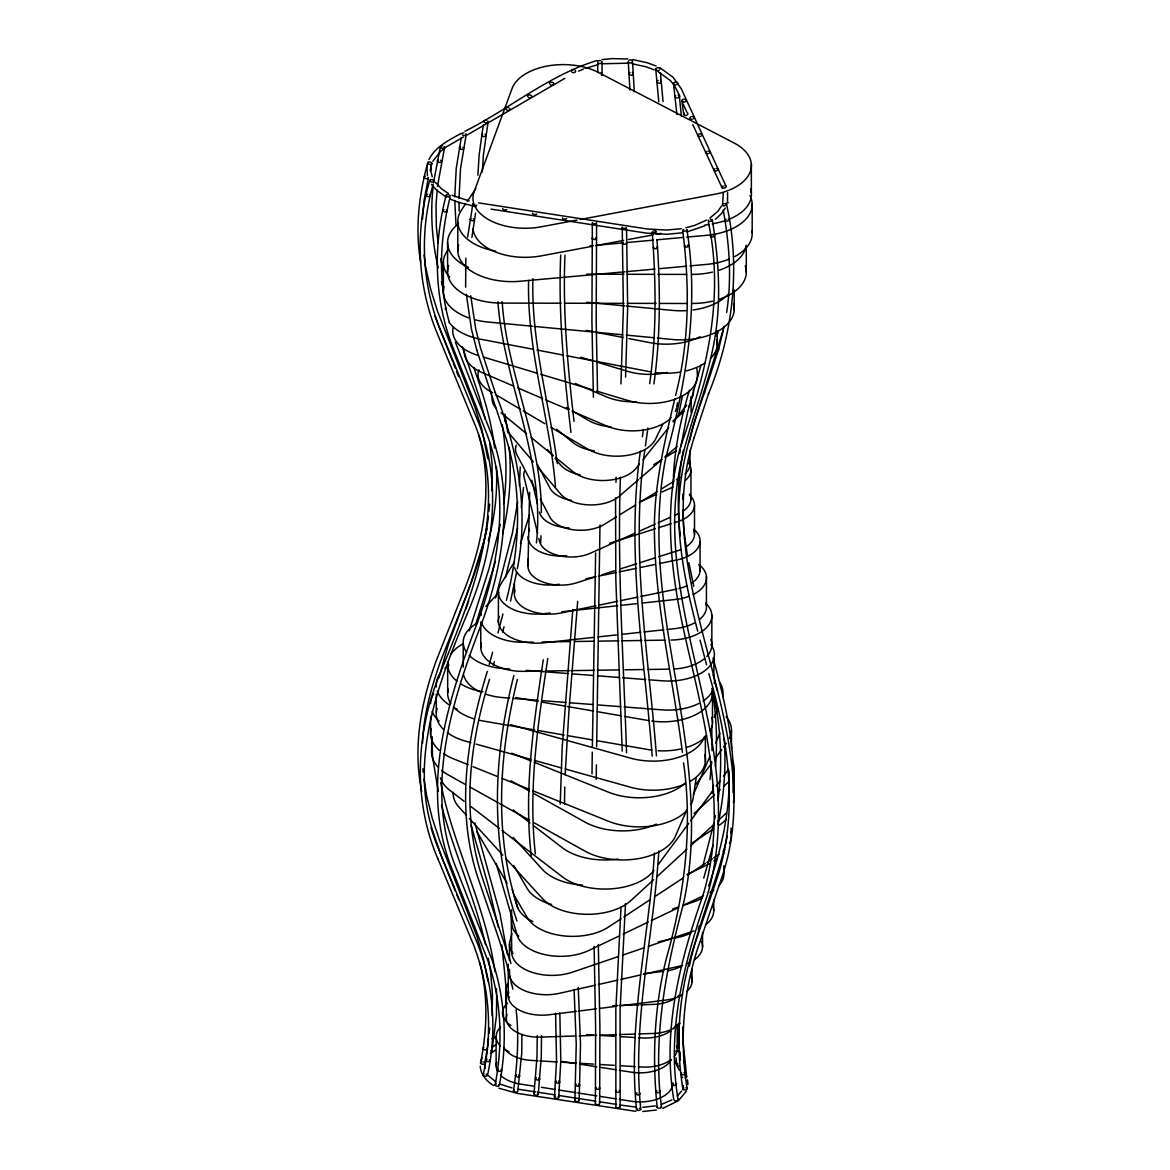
<?xml version="1.0" encoding="UTF-8"?>
<svg xmlns="http://www.w3.org/2000/svg" width="1170" height="1170" viewBox="0 0 1170 1170"><rect width="100%" height="100%" fill="white"/><g stroke="black" fill="none" stroke-linecap="round" stroke-linejoin="round"><path stroke-width="1.5" d="M528.621 280.42C526.719 350.415 549.885 417.719 555.472 486.998M532.906 278.723C531.165 341.347 548.862 402.1 557.373 463.642M596.247 779.308L596.393 764.902M595.632 552.971L592.371 746.752M595.398 1103.602L595.632 1027.377L594.111 946.296M599.669 1103.632L599.903 1027.362L598.323 944.439M521.922 1034.47L521.747 1053.249L517.784 1091.098M537.235 1035.611L537.001 1056.89L534.003 1093.95M541.505 1035.552L541.271 1057.007L538.259 1094.243M560.225 804.024L562.156 747.732L572.788 609.76M564.496 804.053L564.759 787M492.175 1015.662L492.438 993.856L490.61 971.904L488.285 958.318M496.68 995.436L496.446 1015.823L491.824 1051.889M596.598 224.494L596.173 320.361L597.534 391.701M592.005 773.97L592.283 752.149M505.659 1007.648L505.952 986.515L501.915 945.184M615.552 497.791L615.815 579.501L622.206 751.096M596.641 746.796L599.976 525.081M682.695 499.517L682.783 494.164M673.247 483.971C673.774 452.147 680.209 420.63 689.437 390.253M677.518 484.044L677.62 478.896M560.722 255.016C558.075 314.35 564.203 373.566 570.945 432.432M564.993 255.118C562.58 310.708 567.64 366.225 574.046 421.39M615.99 482.318L616.137 477.17M620.407 477.272C617.073 569.146 623.712 660.977 626.535 752.778M565.168 774.73L568.869 711.945L577.688 601.351M712.018 750.701L711.784 725.429M595.588 576.781L576.693 582.777A32.862 18.969 0 0 1 527.992 565.753L529.601 492.424M527.992 565.753L528.24 558.836M529.25 531.18L529.352 528.401M732.976 792.075C735.711 746.65 725.122 701.795 713.1 658.33M574.923 1100.4L576.24 1044.108L574.09 989.425M579.194 1100.517L580.51 1044.079L578.243 987.421M536.401 542.88C545.615 459.839 504.051 383.248 497.893 301.816M540.672 543.085L541.008 535.787M519.348 485.623L520.255 466.962M654.454 853.076C648.794 938.559 627.603 1023.253 636.524 1109.452M658.827 850.912C653.606 937.111 631.741 1022.419 640.794 1109.306M620.948 383.979L623.391 307.608L622.235 227.404M625.584 377.062L627.661 307.622L626.55 228.911M621.021 907.043L615.829 1009.564L615.873 1106.805A2.135 1.053 -1.1 0 0 617.453 1107.8A2.135 1.053 -1.1 0 0 619.968 1107.171M625.497 903.576L620.1 1009.637L620.144 1106.747M422.604 743.038C423.467 714.958 431.262 687.653 440.52 661.299L466.464 595.647C476.161 569.936 485.111 543.64 488.49 516.277M477.872 175.222L479.144 154.835L483.312 124.766M482.347 171.946L483.4 155.098L488.109 121.782M465.835 258.146L465.631 287.147M554.463 1097.182L556.54 1060.707L555.574 1013.22M558.734 1097.387L560.81 1060.795L559.845 1013.044M492.058 490.888L492.073 463.569L489.806 443.298M433.236 185.869C430.077 213.233 432.096 241.005 438.106 267.842M437.185 190.081L436.03 204.574L436.322 226.395L438.136 243.287M437.478 186.454L444.585 147.347M422.516 219.024L424.14 200.07L428.366 177.855M488.972 511.027L489.601 504.036M709.971 779.615L711.667 761.524M715.47 766.716C717.532 741.678 716.449 716.362 712.545 691.558M426.904 165.964L427.43 175.646M431.16 166.213L430.984 171.844L432.256 176.802M717.927 800.514C722.753 766.057 720.925 730.957 714.402 696.837M517.666 501.754L512.431 532.92L495.583 597.899M521.308 507.531L523.531 487.524M487.466 1047.15L488.504 1038.463M489.118 1033.256L489.747 1028.05M513.542 1090.703C517.389 1063.939 519.202 1036.766 516.116 1009.812M727.521 201.606L727.594 192.626M649.642 383.672C656.809 333.421 655.96 282.438 652.202 231.938A2.135 0.951 -3.8 0 0 654.103 232.801A2.135 0.951 -3.8 0 0 656.414 231.923M653.913 383.95C660.655 336.185 660.392 287.703 656.984 239.674M503.729 503.773C507.253 477.565 506.449 450.801 502.252 424.71M517.345 568.693C529.191 509.184 517.462 448.081 495.202 392.462M640.399 451.093C625.745 552.708 644.436 654.834 652.187 756.156M642.389 436.732L643.383 429.551M644.919 449.572C629.826 551.567 648.663 654.162 656.458 755.908M645.416 445.989L647.887 428.044M467.634 237.1L472.841 204.063M471.89 237.481L475.561 213.101M543.26 659.822C533.505 724.522 523.663 790.35 531.268 855.84M547.765 658.52C538.083 723.001 528.021 788.551 535.348 853.866M696.135 778.006L693.108 798.364A53.952 31.151 0 0 1 691.251 804.229M712.311 793.421L713.554 785.099M495.1 1084.853C503.144 1043.625 501.579 1000.54 487.89 960.672L453.448 872.571C418.26 789.735 447.949 699.309 478.311 620.246C500.204 560.313 509.564 492.95 486.091 431.964L451.503 343.746C433.851 296.317 433.412 244.12 446.106 195.434M499.327 1085.321C507.444 1043.684 505.849 1000.16 492.043 959.868L457.572 871.708C422.589 789.472 452.322 699.748 482.42 621.27C504.519 560.737 513.908 492.731 490.23 431.145L455.466 342.4M679.741 453.477L680.282 450.114M680.808 446.75L687.667 411.796L701.049 364.864M683.104 1088.085L683.499 1085.658M714.811 818.883L715.367 815.534M483.225 1074.82C492.819 1031.633 489.411 986.222 473.572 944.921L437.902 858.795M487.466 1075.332C497.133 1031.677 493.681 985.769 477.682 944L441.997 857.829L434.509 836.272C407.438 759.856 439.379 680.136 468.877 609.862C494.062 550.046 502.705 481.104 477.375 419.796L439.993 329.18C421.843 283.111 419.474 231.704 433.222 184.143M433.514 182.491L440.388 146.747M480.534 1062.813C487.32 1029.892 488.153 995.568 479.905 962.822M484.76 1063.311L487.261 1048.876M683.368 450.289C677.81 478.398 676.903 507.385 680.311 535.802M724.186 326.269L718.614 349.479M726.614 312.565C731.981 278.548 729.349 243.828 723.221 210.088M517.579 528.27L505.44 577.702M461.331 137.446L456.227 168.553L454.75 196.852M466.216 134.477L460.483 168.86L459.035 198.637M726.292 840.674L727.272 835.57M676.713 406.882L677.532 402.729M516.643 572.101L510.573 601.102M678.264 416.52L682.432 395.943M513.879 675.382C493.433 755.776 489.44 841.566 516.935 920.907M517.345 679.536C499.063 754.284 493.55 833.932 517.871 908.052M449.997 197.598C439.92 238.329 437.799 281.517 449.265 322.203M500.307 524.467L488.884 569.132L469.258 630.835M502.617 533.725C509.403 505.513 511.787 476.161 509.199 447.233M674.768 398.941C663.785 444.6 652.904 490.888 654.527 538.2C656.194 610.389 673.32 680.984 682.403 752.354M675.558 395.431C689.671 341.625 689.656 285.261 682.695 230.373M689.32 966.259C698.154 924.037 715.952 884.33 725.839 842.385M438.925 677.708L448.037 645.489L471.773 580.452L483.444 542.704M714.124 822.261L702.556 867.043M713.071 845.31L703.726 878.1M717.927 824.543C724.054 796.419 726.16 767.476 724.288 738.753M429.741 180.487C415.321 229.466 417.032 282.555 435.884 330.115L473.265 420.717C510.661 506.683 471.481 597.051 438.574 677.108C415.628 735.213 413.083 801.362 438.063 859.292M689.291 442.318L693.313 425.646L723.133 330.13M427.664 162.835C418.933 195.112 414.926 229.086 420.673 262.241M430.107 170.688L431.847 163.537M708.435 394.056C733.005 334.181 740.829 267.828 726.57 204.428M694.19 437.434C646.162 586.96 773.999 731.499 720.661 880.776M502.924 614.001L497.952 632.941M506.391 600.342L507.253 596.934C520.05 545.41 522.186 490.537 506.405 439.408L491.239 393.822M484.351 539.194L487.1 528.664M488.285 540.862C494.954 516.818 497.63 491.692 496.402 466.786M511.89 933.66L509.886 941.294A36.723 21.206 0 0 0 512.986 953.506M487.32 671.419C466.303 738.767 455.32 812.565 478.954 880.805L499.444 940.607L506.815 964.212L512.87 989.176M489.25 664.428L492.643 652.187M489.543 679.243C469.594 743.959 460.6 814.744 483.122 880.089L510.997 963.524M493.404 665.262L494.384 661.767M502.603 632.063L504.051 626.813M722.65 203.448L723.338 192.86M495.466 561.351L475.605 624.721M716.786 336.448L718.409 331.212M520.431 543.728L529.571 514.668M708.654 886.099C721.48 849.025 730.606 810.006 728.954 770.547M704.472 392.71L718.789 348.923M704.662 392.125C689.656 433.339 677.225 476.424 678.849 520.738C680.033 558.251 688.282 595.062 697.729 631.259M694.015 437.99L708.625 393.471M720.471 881.332L701.137 938.457C683.602 986.412 678.922 1038.36 687.185 1088.685M465.631 609.497L468.731 601.014M480.855 1061.453L482.332 1057.505M704.881 738.899L706.329 735.564M714.226 717.268L717.824 708.947M686.922 809.567L675.426 836.184A54.317 31.371 0 0 1 584.985 851.146L533.71 822.569M693.386 794.591L709.912 756.317M715.66 743.009L719.974 733.034M662.644 424.534L655.492 439.218A40.277 23.254 0 0 1 587.896 449.178L550.982 427.342M686.439 1091.098L678.498 1100.604L662.776 1108.399M428.98 159.412C435.547 146.572 449.28 139.932 461.346 133.292M432.812 161.314L440.476 151.471L446.37 146.879L463.422 137.036M514.405 561.878L500.511 584.664A38.274 22.098 0 0 0 543.655 613.723L550.222 613.007M721.437 206.169L717.78 211.404L709.912 218.03M725.239 208.114L721.32 213.73L715.44 219.302M465.645 203.843L461.404 210.19A53.952 31.151 0 0 0 495.714 251.155M467.342 201.298L475.839 188.589M681.686 1090.996L677.24 1096.041M696.062 784.28L711.623 763.22M715.294 758.262L721.7 749.59M723.528 747.118L726.278 743.389M658.534 864.147L688.75 823.27M690.578 820.784L713.451 789.808M716.201 786.094L719.872 781.136M723.528 776.193L727.184 771.235A53.337 30.8 0 0 0 728.413 769.421M639.551 464.007L636.173 468.219A36.723 21.206 0 0 1 572.832 471.539L555.472 457.338M642.915 459.795L668.743 427.533M673.233 421.917L686.702 405.083M485.857 606.426L499.005 592.444M458.538 223.338L454.954 226.892A54.317 31.371 0 0 0 468.556 267.433M694.102 813.545L714.358 794.971M717.927 791.695L720.31 789.516M723.879 786.24L726.263 784.046A51.129 29.513 0 0 0 729.363 780.756M653.591 879.767L630.952 900.52A51.129 29.513 0 0 1 542.456 898.56L505.952 858.59M657.16 876.491L686.951 849.171M690.519 845.895L714.358 824.046M717.927 820.77L726.263 813.121M672.999 420.966L684.04 411.474M638.513 479.671L619.193 496.27A33.945 19.598 0 0 1 560.547 493.959L537.688 467.02M639.888 478.486L660.582 460.702M664.721 457.148L677.137 446.472M477.638 622.396L472.724 626.082A45.937 26.515 0 0 0 466.654 652.363M491.137 1053.234L495.129 1050.28M691.66 843.321L712.428 829.676M621.08 918.772L608.634 926.962A47.941 27.685 0 0 1 527.202 917.558L514.595 896.059M623.859 916.958L650.154 899.671M654.293 896.951L683.368 877.851M687.507 875.116L705.51 863.299M706.885 862.378L712.428 858.751M713.802 857.844L719.345 854.202M653.635 464.753L662.059 459.532M666.871 456.549L676.494 450.596M616.356 516.906L604.334 524.35A32.263 18.618 0 0 1 549.885 517.096L540.262 498.917M619.968 514.668L635.602 504.987M639.215 502.749L657.247 491.59M662.059 488.607L674.081 481.162M676.494 479.671L680.106 477.433M492.862 1046.653L496.387 1044.517M564.876 78.346L467.122 135.003M465.016 131.274C509.535 108.854 549.125 74.982 597.153 60.489M706.519 220.121L694.79 225.342L685.942 227.784M671.814 1099.946L661.372 1104.392M687.068 874.458L707.909 864.513A44.167 25.506 0 0 0 709.985 863.445M618.579 936.249L588.817 950.464A44.167 25.506 0 0 1 517.096 935.064L496.153 863.577M623.054 934.113L648.356 922.019M651.339 920.6L678.132 907.803M682.593 905.668L703.433 895.723M640.136 501.798L656.648 494.384M662.147 491.912L673.145 486.954M615.376 542.003L590.616 553.132A31.883 18.413 0 0 1 539.443 541.125L538.8 538.478M618.126 540.759L634.637 533.344M640.136 530.873L655.259 524.072M658.023 522.829L670.395 517.272M674.52 515.414L678.644 513.557M704.793 225.854L687.024 231.879M578.609 71.121L583.435 69.088M672.648 909.031L678.717 906.969M683.265 905.419L693.898 901.807A40.277 23.254 0 0 0 702.044 898.136M617.994 956.68L572.466 972.168A40.277 23.254 0 0 1 511.743 952.336L511.158 913.346M622.557 955.144L643.807 947.905M648.356 946.369L693.898 930.881M585.044 68.416L598.162 64.599M609.76 543.202L655.419 528.708M658.564 527.714L671.17 523.707M674.315 522.712L677.459 521.718A32.862 18.969 0 0 0 689.305 494.851M601.877 574.777L614.484 570.784M620.773 568.781L636.524 563.779M639.668 562.785L655.419 557.783M658.564 556.788L677.459 550.792A32.862 18.969 0 0 0 680.984 549.49M658.3 941.879L670.264 939.159M674.739 938.15L679.229 937.141A36.723 21.206 0 0 0 691.221 932.709M595.486 985.155L559.596 993.271A36.723 21.206 0 0 1 509.491 973.045L509.491 969.418M598.484 984.482L617.921 980.08M620.904 979.407L640.356 975.005M643.339 974.332L679.229 966.215A36.723 21.206 0 0 0 681.364 965.689M585.834 578.784L595.954 576.693M598.835 576.093L616.18 572.51M619.062 571.911L636.407 568.327M640.736 567.435L655.185 564.437M659.514 563.545L676.86 559.962A35.085 20.256 0 0 0 693.781 529.293M595.954 605.753L561.278 612.934A35.085 20.256 0 0 1 514.932 590.236M598.835 605.168L617.628 601.278M620.509 600.678L637.84 597.095M640.736 596.495L676.86 589.036M577.073 220.077L541.359 226.775A52.27 30.186 0 0 1 474.069 191.807L512.094 88.51A52.27 30.186 0 0 1 598.206 72.364L734.131 143.018A52.27 30.186 0 0 1 715.309 194.147L580.188 219.492M592.605 246.241L541.359 255.85A52.27 30.186 0 0 1 472.987 228.589M595.72 245.656L623.668 240.406M628.334 239.528L653.182 234.877M656.282 234.292L660.948 233.415M704.428 225.254L709.093 224.391M712.194 223.806L715.309 223.221A52.27 30.186 0 0 0 724.479 220.911M655.419 1105.899L642.666 1107.288M656.414 1110.008L642.783 1111.5M682.11 232.83L666.841 234.263L646.381 233.123L491.064 209.123M681.291 228.691L666.71 230.051L647.01 228.954L478.603 202.878M643.632 973.806L663.566 971.305M576.561 1011.319L549.373 1014.741A33.945 19.598 0 0 1 508.76 992.058M578.375 1011.099L596.495 1008.818M600.122 1008.365L614.63 1006.536M621.884 1005.615L665.379 1000.145A33.945 19.598 0 0 0 682.622 994.573M602.053 59.597L612.261 58.602L627.822 59.012M602.828 63.75L627.325 63.195M561.746 611.764L617.672 605.724M620.963 605.358L637.416 603.588M642.359 603.047L675.265 599.493A38.274 22.098 0 0 0 689.028 596.32M593 637.46L543.655 642.798A38.274 22.098 0 0 1 499.195 616.429M597.943 636.919L617.672 634.798M622.615 634.257L640.707 632.297M643.997 631.946L663.741 629.811M667.032 629.46L675.265 628.568A38.274 22.098 0 0 0 695.009 622.63M590.016 245.861L593.351 245.568M596.685 245.261L623.317 242.848M626.652 242.556L653.299 240.142M656.633 239.835L683.265 237.437M686.6 237.13L706.578 235.331A53.952 31.151 0 0 0 749.955 195.668M624.985 271.776L520.08 281.253A53.952 31.151 0 0 1 458.625 245.013M626.652 271.63L654.966 269.071M659.953 268.617L686.6 266.204M689.934 265.897L706.578 264.391A53.952 31.151 0 0 0 729.232 259.126M612.553 1005.717L617.833 1005.542M619.603 1005.483L638.966 1004.869M640.736 1004.811L653.05 1004.401A32.263 18.618 0 0 0 673.935 999.063M575.582 1035.976L540.365 1037.117A32.263 18.618 0 0 1 507.019 1014.639M579.106 1035.874L596.715 1035.304M600.225 1035.187L616.078 1034.675M619.603 1034.558L635.442 1034.046M638.966 1033.929L653.05 1033.476A32.263 18.618 0 0 0 680.048 1023.282M533.081 642.125L523.897 642.271A42.032 24.263 0 0 1 481.294 621.87M542.266 641.994L569.834 641.569M574.426 641.511L594.345 641.204M598.938 641.131L618.842 640.838M621.913 640.794L641.818 640.487M644.889 640.443L664.794 640.136M542.266 671.068L523.897 671.346A42.032 24.263 0 0 1 481.397 642.886M545.337 671.024L569.834 670.644M571.37 670.629L594.345 670.278M597.402 670.234L618.842 669.913M624.97 669.81L643.354 669.533M647.946 669.474L669.386 669.138M586.565 274.204L623.903 274.277M627.295 274.277L654.454 274.336M657.847 274.35L686.688 274.409M561.103 303.22L501.711 303.103A54.317 31.371 0 0 1 448.695 265.4M564.496 303.235L623.903 303.352M627.295 303.352L656.151 303.41M659.544 303.425L686.688 303.483M586.594 1034.631L593.526 1035.041M600.459 1035.465L614.338 1036.284M621.27 1036.708L635.149 1037.527M638.615 1037.731L642.081 1037.936A31.883 18.413 0 0 0 671.185 1030.419M538.039 1060.81L531.107 1060.4A31.883 18.413 0 0 1 503.86 1047.413M539.779 1060.912L557.11 1061.95M560.576 1062.155L576.196 1063.077M579.662 1063.296L593.526 1064.115M600.459 1064.539L614.338 1065.358M621.27 1065.768L635.149 1066.601M638.615 1066.806L642.081 1067.011A31.883 18.413 0 0 0 671.185 1059.494M509.681 669.05L503.041 668.538A45.937 26.515 0 0 1 469.214 655.39M526.281 670.337L567.757 673.525M572.744 673.905L592.649 675.441M597.636 675.821L619.208 677.488M622.528 677.752L645.752 679.536M649.072 679.785L662.352 680.808A45.937 26.515 0 0 0 710.892 644.421M509.681 698.124L503.041 697.612A45.937 26.515 0 0 1 486.208 694.307M513.001 698.388L537.893 700.303M542.865 700.684L566.104 702.468M569.424 702.731L592.649 704.515M597.636 704.896L620.86 706.695M624.18 706.943L662.352 709.883A45.937 26.515 0 0 0 698.797 703.492M586.755 302.299L624.575 305.867M626.213 306.028L672.267 310.386A53.337 30.8 0 0 0 685.942 310.65M532.482 326.24L488.08 322.042A53.337 30.8 0 0 1 474.976 319.776M534.12 326.401L591.684 331.841M596.612 332.309L622.923 334.795M626.213 335.103L654.176 337.75M657.467 338.057L672.267 339.461A53.337 30.8 0 0 0 733.458 303.864M636.202 1107.142L619.954 1104.977M635.851 1111.339L517.345 1093.38L498.844 1088.188M535.684 1091.902L518.266 1089.241M537.41 1092.166L555.092 1094.886M562.141 1061.453L576.02 1063.603M579.501 1064.144L596.861 1066.835M600.327 1067.362L615.947 1069.775M619.413 1070.316L631.566 1072.203A32.862 18.969 0 0 0 671.185 1059.991M534.368 1086.228L520.489 1084.093A32.862 18.969 0 0 1 500.453 1075.171M541.315 1087.31L555.194 1089.46M558.675 1090.001L576.02 1092.678M577.761 1092.941L596.861 1095.895M600.327 1096.436L615.947 1098.849M619.413 1099.39L631.566 1101.277A32.862 18.969 0 0 0 672.94 1082.85M595.793 1101.204L558.675 1095.442M599.259 1101.745L616.531 1104.421M632.911 59.611L647.434 62.8L656.151 66.003M632.18 63.78L646.015 66.807L654.308 69.849M515.751 697.569L538.215 701.459M541.666 702.058L565.856 706.241M567.582 706.548L593.497 711.038M596.949 711.623L621.138 715.821M624.59 716.42L648.78 720.603M534.748 729.934L482.932 720.954A49.491 28.577 0 0 1 479.963 720.384M538.215 730.533L564.115 735.023M567.582 735.623L591.757 739.806M596.949 740.698L648.78 749.678A49.491 28.577 0 0 0 651.792 750.145M586.389 330.437L623.522 337.574M628.831 338.583L650.037 342.664A51.129 29.513 0 0 0 700.128 336.726M533.344 349.318L480.3 339.139A51.129 29.513 0 0 1 449.236 322.467M536.884 350.005L563.399 355.095M566.938 355.768L650.037 371.738M476.088 206.68L458.786 202.425L450.245 199.134M512.05 1087.939L500.643 1084.327M469.199 200.918L452.117 195.302M510.339 724.61L630.411 758.116A52.27 30.186 0 0 0 704.559 736.457M470.896 742.672L465.748 741.224A52.27 30.186 0 0 1 447.335 732.654M476.044 744.105L530.931 759.418M534.354 760.383L561.805 768.032M565.242 768.997L630.411 787.191A52.27 30.186 0 0 0 685.21 783.856M580.861 357.289L593.263 361.003M596.364 361.939L627.369 371.256A47.941 27.685 0 0 0 667.09 372.455M483.225 357.011L537.469 373.318M540.569 374.239L593.263 390.078M596.364 391.014L627.369 400.33A47.941 27.685 0 0 0 697.393 374.575L696.94 368.521M511.729 753.202L531.078 760.997M534.295 762.299L608.488 792.178A53.952 31.151 0 0 0 685.576 782.701M468.175 764.741L453.667 758.891A53.952 31.151 0 0 1 443.415 753.524M473.016 766.686L497.206 776.441M502.047 778.386L529.469 789.428M532.686 790.73L608.488 821.252A53.952 31.151 0 0 0 687.331 809.962M575.187 383.438L606.206 396.747A44.167 25.506 0 0 0 636.304 401.676M513.147 385.91L482.128 372.616A44.167 25.506 0 0 1 464.344 350.81M517.798 387.913L542.617 398.546M545.717 399.877L567.435 409.193M572.086 411.182L606.206 425.822A44.167 25.506 0 0 0 671.2 417.675M510.924 780.785L529.44 791.11M533.71 793.494L584.985 822.086A54.317 31.371 0 0 0 656.414 824.119M465.338 784.456L448.256 774.92A54.317 31.371 0 0 1 441.499 770.357M469.609 786.84L498.098 802.708M499.517 803.512L529.44 820.185M660.129 67.904L672.955 77.191L681.218 88.627L725.985 186.118M658.096 71.662L670.337 80.525L674.183 85.161L679.887 96.159M566.368 407.365L569.439 409.178M572.51 411.006L587.896 420.103A40.277 23.254 0 0 0 611.091 426.889M492.541 392.754L489.469 390.941A40.277 23.254 0 0 1 478.91 369.822M495.612 394.582L520.226 409.134M523.297 410.962L544.825 423.701M448.432 193.445L441.967 189.204L435.225 182.227M446.37 197.174L436.659 190.227L431.525 184.377M495.802 1081.87L488.416 1075.742M493.623 1085.541C486.735 1081.402 480.592 1074.528 480.256 1066.133M513.206 809.976L530.025 822.905M534.222 826.137L562.243 847.68A53.337 30.8 0 0 0 617.965 859.043M464.183 801.348L450.172 790.584A53.337 30.8 0 0 1 440.432 777.831M471.188 806.744L499.21 828.287M502.003 830.437L562.243 876.754A53.337 30.8 0 0 0 653.957 870.348M556.628 429.214L572.832 442.465A36.723 21.206 0 0 0 594.375 450.874M501.082 412.82L526.544 433.66M531.165 437.448L553.161 455.437M513.264 837.501L542.456 869.485A51.129 29.513 0 0 0 582.514 885.076M466.333 815.197L459.035 807.198A51.129 29.513 0 0 1 453.17 792.295M469.462 818.62L502.822 855.153M547.487 449.499L552.927 455.905M555.106 458.464L560.547 464.885A33.945 19.598 0 0 0 580.174 474.83M533.344 461.887L508.306 432.388A33.945 19.598 0 0 1 507.429 431.262M513.762 865.551L527.202 888.483A47.941 27.685 0 0 0 551.567 904.483M476.775 831.563L507.034 883.16M537.513 464.651L549.885 488.022A32.263 18.618 0 0 0 571.516 500.424M535.45 489.835L516.891 454.779A32.263 18.618 0 0 1 516.306 445.141M679.258 1070.155L674.724 1060.839M683.148 104.086L686.79 111.984M692.801 124.605L722.095 187.829M435.693 841.961L455.335 891.087M456.68 894.48L458.713 899.554M434.918 316.09L452.658 361.501M453.316 363.183L455.276 368.214M456.578 371.577L458.538 376.608M473.806 367.629C483.02 393.72 491.385 420.396 494.617 447.993M462.325 346.729L479.291 397.127L485.228 419.328M466.318 294.24L471.466 329.282L476.746 349.962M495.393 393.018L480.563 348.192L475.678 328.741L470.749 295.776M476.556 349.42L491.429 394.378M430.984 827.716L435.532 841.493M512.27 889.493L513.879 894.991M514.273 896.366L517.096 905.99A44.167 25.506 0 0 0 532.891 921.58M441.47 805.252C454.048 852.345 474.654 897.01 485.506 944.614M474.844 822.861L500.029 914.062L507.473 954.661M471.174 825.376L488.402 886.085L498.391 927.298M713.144 674.827L717.078 690.461M700.055 640.092L706.563 664.823M708.888 673.657C728.442 740.274 739.279 812.77 716.479 880.089L696.969 937.711C679.39 986.018 674.534 1038.36 682.929 1089.065M441.485 281.634L443.284 288.507M693.766 586.36L688.823 562.697M531.78 480.153L537.527 504.08M537.527 533.154L524.116 477.331A31.883 18.413 0 0 1 524.35 471.408M687.492 1079.837L687.975 1084.473M478.808 435.24C494.003 488.314 482.991 544.562 462.399 594.565L436.425 660.289C420.981 701.941 412.659 747.498 421.712 791.578M440.622 782.306C453.199 846.904 486.062 905.99 494.866 971.524M438.253 791.446L432.593 757.034L431.686 736.573M487.934 981.133L483.4 958.727L476.907 936.366L439.627 840.543L432.3 818.298L426.743 796.229L424.037 779.044M687.477 555.94L683.894 530.332L682.651 510.12M440.651 258.643L442.962 270.636M504.84 414.048L507.853 432.754M484.526 1066.104L484.906 1068.546M712.369 220.136C717.883 255.177 720.881 290.891 716.552 326.24C710.716 375.029 689.598 420.205 679.931 468.146C663.214 550.88 690.11 633.818 706.665 714.153C719.594 773.56 724.742 836.316 707.309 895.386C684.435 960.687 666.183 1030.068 678.117 1099.639M708.347 222.168C725.049 299.988 705.466 374.809 680.092 448.3C662.805 510.749 671.404 576.459 685.547 638.586C704.589 721.685 728.691 810.196 703.111 894.801C680.092 960.38 661.898 1030.083 673.861 1099.961M681.876 100.825L683.66 114.148M424.037 255.001L425.573 266.935L430.677 289.283L437.39 310.884L474.918 407.116L481.821 429.346L487.831 458.859M673.525 83.67L676.918 114.572M704.881 754.518L705.291 757.809A52.27 30.186 0 0 1 690.241 781.282M685.152 1077.819A2.135 1.141 -7.1 0 0 686.644 1076.532L682.827 1039.677L682.68 1027.114M679.58 1051.552L680.282 1057.446M676.026 1057.797L676.903 1065.168M660.406 72.613L663.054 101.629M655.756 69.293L658.783 101.775M683.558 762.825C692.903 828.448 684.494 895.05 666.344 958.449C654.162 1007.048 652.085 1057.578 657.174 1107.288M686.951 230.037C699.353 306.379 685.986 383.175 665.993 456.958C653.05 519.48 659.88 583.801 670.103 646.162C684.026 731.133 702.526 819.146 683.163 904.907C665.423 970.617 652.714 1038.843 661.445 1107.054M679.404 96.262L681.364 116.196M679.17 1046.653L678.366 1023.501M679.624 1051.771L680.37 1060.298M677.635 1029.234L679.258 1048.349M496.285 988.621L496.709 993.74M456.022 225.605L454.779 200.421M632.634 62.858L634.286 91.728M502.164 301.626C506.712 373.391 541.695 440.066 541.344 512.475M629.928 90.031L628.261 61.498A2.135 1.55 -3.9 0 0 632.356 61.951M422.955 768.748L423.13 772.171M593.395 397.244L591.903 320.39L592.356 222.709A2.135 0.995 0.7 0 0 594.492 223.719A2.135 0.995 0.7 0 0 596.612 222.636M601.936 62.098L602.126 74.368M597.68 63.897L597.826 72.672M511.539 909.704L511.743 923.262A40.277 23.254 0 0 0 518.763 936.175M459.064 202.176L459.123 211.01M752.178 203.873L752.178 232.947M751.359 164.005L751.359 193.079M746.299 246.797L746.299 272.23M734.204 289.955L734.204 309.948M734.102 769.45L734.102 798.525M731.455 730.49L731.455 748.654M731.074 828.024L731.074 833.479M723.879 849.274L723.879 852.915M723.879 865.624L723.879 872.893M717.225 330.803L717.225 345.34M713.875 658.344L713.875 678.322M713.729 899.73L713.729 910.64M712.471 693.956L712.471 723.031M711.843 615.157L711.843 644.231M706.431 576.649L706.431 605.724M705.364 736.193L705.364 761.641M702.541 932.417L702.541 946.954M700.055 541.959L700.055 571.033M694.497 505.484L694.497 534.558M692.04 969.286L692.04 982.01M691.119 398.078L691.119 412.615M690.943 469.755L690.943 498.829M689.949 450.538L689.949 463.261M677.225 1024.51L677.225 1048.13M514.42 583.698L514.42 592.78M509.491 943.971L509.491 960.321M508.248 965.513L508.248 994.588M506.361 990.493L506.361 1019.567M504.928 415.979L504.928 421.419M498.391 593.131L498.391 622.206M496.124 1036.766L496.124 1065.841M480.768 622.279L480.768 647.712M463.232 643.456L463.232 667.075M457.792 222.081L457.792 251.155M447.584 242.556L447.584 271.63M447.671 663.799L447.671 692.874M443.372 261.7L443.372 290.774M436.308 683.368L436.308 686.995M436.308 694.263L436.308 712.442M431.672 736.413L431.672 752.763M430.618 716.464L430.618 734.643M684.04 1072.597A2.135 1.082 -7 0 1 685.02 1074.075A2.135 1.082 -7 0 1 681.876 1074.66A2.135 1.082 -7 0 1 681.686 1073.036M685.898 1087.793A2.135 1.082 -7 0 1 687.112 1088.977A2.135 1.082 -7 0 1 684.83 1089.987M683.85 1089.884A2.135 1.082 -7 0 1 683.85 1088.085M728.281 219.083A2.135 1.024 -9.6 0 1 728.588 220.603A2.135 1.024 -9.6 0 1 725.385 220.94A2.135 1.024 -9.6 0 1 726.058 219.316M724.903 203.624A2.135 1.024 -9.6 0 1 726.541 204.589A2.135 1.024 -9.6 0 1 724.23 205.759M723.616 205.744A2.135 1.024 -9.6 0 1 722.358 204.911A2.135 1.024 -9.6 0 1 723.835 203.785M675.748 1083.464A2.135 1.053 -6 0 1 675.821 1085.043A2.135 1.053 -6 0 1 672.648 1085.131A2.135 1.053 -6 0 1 673.35 1083.537M677.635 1098.996A2.135 1.053 -6 0 1 677.562 1100.4A2.135 1.053 -6 0 1 674.783 1100.765M713.173 235.053A2.135 0.965 -8.2 0 1 714.387 236.296A2.135 0.965 -8.2 0 1 711.243 236.998A2.135 0.965 -8.2 0 1 711.024 235.536M711.886 219.565A2.135 0.965 -8.2 0 1 711.799 220.852A2.135 0.965 -8.2 0 1 709.035 221.305M708.142 220.501A2.135 0.965 -8.2 0 1 708.406 220.092M710.482 219.36A2.135 0.965 -8.2 0 1 711.111 219.375M659.324 1090.703A2.135 1.024 -4.4 0 1 659.69 1092.224A2.135 1.024 -4.4 0 1 656.502 1092.4A2.135 1.024 -4.4 0 1 656.911 1090.835M661.269 1106.659A2.135 1.024 -4.4 0 1 660.143 1108.078A2.135 1.024 -4.4 0 1 657.35 1107.697M657.189 1107.405A2.135 1.024 -4.4 0 1 657.365 1106.879M687.375 245.144A2.135 0.951 -6.1 0 1 688.326 246.417A2.135 0.951 -6.1 0 1 685.196 246.943A2.135 0.951 -6.1 0 1 685.02 245.524M686.863 229.759A2.135 0.951 -6.1 0 1 685.547 231.031A2.135 0.951 -6.1 0 1 682.87 230.739M682.973 229.89A2.135 0.951 -6.1 0 1 683.806 229.452M639.434 1093.029A2.135 1.038 -2.7 0 1 639.215 1094.593A2.135 1.038 -2.7 0 1 636.071 1094.403A2.135 1.038 -2.7 0 1 637.08 1092.897M640.78 1109.409A2.135 1.038 -2.7 0 1 637.738 1110.345A2.135 1.038 -2.7 0 1 637.153 1108.692M639.317 1108.37A2.135 1.038 -2.7 0 1 640.18 1108.59M656.896 246.972A2.135 0.951 -3.8 0 1 656.882 248.333A2.135 0.951 -3.8 0 1 653.854 248.479A2.135 0.951 -3.8 0 1 653.884 247.119M653.313 231.046A2.135 0.951 -3.8 0 1 655.858 231.075M619.222 1090.528A2.135 1.053 -1.1 0 1 619.208 1092.019A2.135 1.053 -1.1 0 1 616.195 1092.049A2.135 1.053 -1.1 0 1 616.195 1090.557M619.515 1106.016A2.135 1.053 -1.1 0 1 619.881 1106.235M626.316 242.483A2.135 0.98 -1.5 0 1 626.301 243.857A2.135 0.98 -1.5 0 1 623.274 243.916A2.135 0.98 -1.5 0 1 623.288 242.541M626.33 227.726A2.135 0.98 -1.5 0 1 623.815 228.326A2.135 0.98 -1.5 0 1 622.25 227.316M599.186 1087.442A2.135 1.068 0.5 0 1 599.201 1088.948A2.135 1.068 0.5 0 1 596.173 1088.934A2.135 1.068 0.5 0 1 596.173 1087.427M599.493 1104.056A2.135 1.068 0.5 0 1 596.7 1104.597A2.135 1.068 0.5 0 1 595.574 1103.178M595.793 237.788A2.135 0.995 0.7 0 1 595.793 239.192A2.135 0.995 0.7 0 1 592.78 239.163A2.135 0.995 0.7 0 1 592.766 237.759M578.492 1084.122A2.135 1.082 2.2 0 1 579.472 1085.716A2.135 1.082 2.2 0 1 576.254 1085.862A2.135 1.082 2.2 0 1 576.284 1084.224M579.033 1100.941A2.135 1.082 2.2 0 1 576.225 1101.423A2.135 1.082 2.2 0 1 575.099 1099.976M579.018 1100.078A2.135 1.082 2.2 0 1 579.194 1100.4M566.572 218.571A2.135 1.009 3 0 1 564.072 219.053A2.135 1.009 3 0 1 562.477 217.912M558.66 1081.095A2.135 1.082 3.9 0 1 559.362 1082.718A2.135 1.082 3.9 0 1 556.174 1082.718A2.135 1.082 3.9 0 1 556.262 1081.095M558.69 1097.606A2.135 1.082 3.9 0 1 555.589 1098.191A2.135 1.082 3.9 0 1 555.077 1096.436M558.105 1096.582A2.135 1.082 3.9 0 1 558.456 1096.846M536.679 214.037A2.135 1.024 5.3 0 1 534.193 214.461A2.135 1.024 5.3 0 1 532.599 213.247M538.814 1078.067A2.135 1.097 5.6 0 1 539.209 1079.734A2.135 1.097 5.6 0 1 536.021 1079.515A2.135 1.097 5.6 0 1 536.401 1077.906M538.083 1093.789A2.135 1.097 5.6 0 1 536.138 1095.193A2.135 1.097 5.6 0 1 534.163 1093.511M506.785 209.518A2.135 1.038 7.7 0 1 504.314 209.869A2.135 1.038 7.7 0 1 502.72 208.596M518.939 1075.069A2.135 1.111 7.3 0 1 519.041 1076.751A2.135 1.111 7.3 0 1 515.868 1076.298A2.135 1.111 7.3 0 1 516.555 1074.733M517.608 1091.522A2.135 1.111 7.3 0 1 514.464 1091.712A2.135 1.111 7.3 0 1 514.156 1089.972M473.265 218.805A2.135 1.053 10 0 1 473.967 220.457A2.135 1.053 10 0 1 470.823 220.194A2.135 1.053 10 0 1 470.896 218.6M476.804 205.101A2.135 1.053 10 0 1 474.128 205.218A2.135 1.053 10 0 1 472.929 203.755M501.023 1069.512A2.135 1.126 8.8 0 1 501.023 1071.12A2.135 1.126 8.8 0 1 498.025 1070.784A2.135 1.126 8.8 0 1 498.025 1069.175M498.844 1085.994A2.135 1.126 8.8 0 1 495.524 1085.57A2.135 1.126 8.8 0 1 496.372 1083.946M498.961 1084.634A2.135 1.126 8.8 0 1 499.327 1085.204M446.326 210.147A2.135 1.082 12.2 0 1 446.428 211.814A2.135 1.082 12.2 0 1 443.284 211.156A2.135 1.082 12.2 0 1 443.956 209.664M449.572 196.823A2.135 1.082 12.2 0 1 446.15 195.653A2.135 1.082 12.2 0 1 448.841 194.82M449.821 195.317A2.135 1.082 12.2 0 1 450.304 195.975M489.367 1059.727A2.135 1.17 9.8 0 1 489.162 1061.468A2.135 1.17 9.8 0 1 486.047 1060.766A2.135 1.17 9.8 0 1 487.042 1059.201M486.193 1074.089A2.135 1.17 9.8 0 1 487.29 1075.771M486.179 1076.254A2.135 1.17 9.8 0 1 483.59 1075.522A2.135 1.17 9.8 0 1 483.853 1074.06M429.785 194.951A2.135 1.141 13.5 0 1 429.536 196.662A2.135 1.141 13.5 0 1 426.436 195.712A2.135 1.141 13.5 0 1 427.664 194.308M432.256 179.785A2.135 1.141 13.5 0 1 433.836 180.853A2.135 1.141 13.5 0 1 433.309 181.92M432.256 182.052A2.135 1.141 13.5 0 1 429.799 180.794A2.135 1.141 13.5 0 1 431.203 179.639M487.1 1048.379A2.135 1.214 9.8 0 1 486.164 1049.826A2.135 1.214 9.8 0 1 483.4 1049.11A2.135 1.214 9.8 0 1 483.795 1047.53M483.678 1062.111A2.135 1.214 9.8 0 1 484.117 1064.115A2.135 1.214 9.8 0 1 480.768 1063.413A2.135 1.214 9.8 0 1 482.216 1061.819M428.205 177.343A2.135 1.199 13.7 0 1 427.152 178.761A2.135 1.199 13.7 0 1 424.403 177.752A2.135 1.199 13.7 0 1 425.266 176.275M428.732 164.078A2.135 1.199 13.7 0 1 428.395 162.03A2.135 1.199 13.7 0 1 431.73 163.083A2.135 1.199 13.7 0 1 429.741 164.414M493.14 1036.518A2.135 1.258 9 0 1 493.974 1038.009A2.135 1.258 9 0 1 491.956 1038.697M490.903 1050.748A2.135 1.258 9 0 1 490.727 1052.883M440.563 160.231A2.135 1.258 12.5 0 1 440.958 162.191A2.135 1.258 12.5 0 1 437.799 161.738A2.135 1.258 12.5 0 1 438.18 159.895M444.103 146.469A2.135 1.258 12.5 0 1 443.43 148.327A2.135 1.258 12.5 0 1 440.447 147.054A2.135 1.258 12.5 0 1 442.479 145.782M462.808 147.244A2.135 1.302 10.8 0 1 462.896 149.219A2.135 1.302 10.8 0 1 459.751 148.663A2.135 1.302 10.8 0 1 460.439 146.82M465.952 133.804A2.135 1.302 10.8 0 1 465.455 135.398A2.135 1.302 10.8 0 1 462.75 135.076M461.989 133.98A2.135 1.302 10.8 0 1 463.89 132.897M484.994 134.199A2.135 1.345 9.1 0 1 485.374 136.246A2.135 1.345 9.1 0 1 482.201 135.939A2.135 1.345 9.1 0 1 482.596 133.965M487.846 121.095A2.135 1.345 9.1 0 1 487.407 122.718A2.135 1.345 9.1 0 1 484.775 122.572M484.029 121.914A2.135 1.345 9.1 0 1 486.208 120.247M509.623 108.269A2.135 1.389 7.4 0 1 509.359 110.038A2.135 1.389 7.4 0 1 506.639 109.995M505.908 109.337A2.135 1.389 7.4 0 1 506.215 107.918A2.135 1.389 7.4 0 1 508.306 107.596M531.502 95.604A2.135 1.433 5.6 0 1 528.518 97.432M527.641 96.496A2.135 1.433 5.6 0 1 530.595 95.033M553.249 82.821A2.135 1.477 3.6 0 1 550.236 84.796M549.476 83.626A2.135 1.477 3.6 0 1 552.649 82.456M575.245 70.302A2.135 1.521 1.6 0 1 574.689 72.408A2.135 1.521 1.6 0 1 571.721 71.955M571.34 71.092A2.135 1.521 1.6 0 1 573.929 69.644M600.824 72.964A2.135 1.55 -0.9 0 1 601.512 75.465M601.921 61.937A2.135 1.55 -0.9 0 1 597.768 62.61M597.914 61.396A2.135 1.55 -0.9 0 1 600.824 60.752M632.414 72.364A2.135 1.55 -3.9 0 1 632.838 74.646A2.135 1.55 -3.9 0 1 629.635 74.778A2.135 1.55 -3.9 0 1 630.001 72.467M632.473 61.015A2.135 1.55 -3.9 0 1 632.517 61.483M629.007 60.27A2.135 1.55 -3.9 0 1 631.888 60.255M660.45 80.35A2.135 1.506 -6.2 0 1 660.816 82.617A2.135 1.506 -6.2 0 1 657.584 82.704A2.135 1.506 -6.2 0 1 658.198 80.423M657.028 67.831A2.135 1.506 -6.2 0 1 660.012 69.191M659.12 70.332A2.135 1.506 -6.2 0 1 656.019 68.547M678.117 95.019A2.135 1.462 -7.2 0 1 679.156 96.993A2.135 1.462 -7.2 0 1 676.099 97.71A2.135 1.462 -7.2 0 1 675.646 95.604M675.88 84.957A2.135 1.462 -7.2 0 1 673.569 83.348A2.135 1.462 -7.2 0 1 676.743 82.192A2.135 1.462 -7.2 0 1 677.02 84.532M687.419 112.949A2.135 1.404 -7.6 0 1 687.199 114.923A2.135 1.404 -7.6 0 1 684.245 115.07A2.135 1.404 -7.6 0 1 684.274 113.095M691.996 116.532A2.135 1.345 -8.1 0 1 694.029 117.307A2.135 1.345 -8.1 0 1 693.21 118.887M692.011 119.238A2.135 1.345 -8.1 0 1 689.949 118.404A2.135 1.345 -8.1 0 1 690.973 116.795M700.23 136.393A2.135 1.287 -8.6 0 1 697.934 135.033A2.135 1.287 -8.6 0 1 701.108 133.921A2.135 1.287 -8.6 0 1 701.371 135.983M708.45 151.135A2.135 1.214 -9 0 1 710.073 151.866A2.135 1.214 -9 0 1 709.371 153.182M708.245 153.592A2.135 1.214 -9 0 1 705.993 152.977A2.135 1.214 -9 0 1 706.987 151.413M679.229 1050.572A2.135 1.185 -6.8 0 1 675.777 1051.216M679.258 1066.148A2.135 1.185 -6.8 0 1 677.006 1065.519A2.135 1.185 -6.8 0 1 678 1064.042M716.669 168.48A2.135 1.155 -9.5 0 1 718.117 169.255A2.135 1.155 -9.5 0 1 717.225 170.484M716.464 170.761A2.135 1.155 -9.5 0 1 714.036 170.308A2.135 1.155 -9.5 0 1 715.002 168.758M683.85 1060.766A2.135 1.141 -7.1 0 1 683.85 1062.652M684.947 1075.625A2.135 1.141 -7.1 0 1 686.644 1076.532M682.651 1077.497A2.135 1.141 -7.1 0 1 682.388 1076.97M728.281 202.556A2.135 1.097 -9.9 0 1 726.014 203.185M724.888 185.854A2.135 1.097 -9.9 0 1 726.146 186.703A2.135 1.097 -9.9 0 1 724.873 187.873M724.025 188.077A2.135 1.097 -9.9 0 1 721.963 187.449A2.135 1.097 -9.9 0 1 723.206 186.059M750.57 189.101A52.27 30.186 0 0 1 730.255 218.775M751.974 230.87A53.952 31.151 0 0 1 734.848 256.508M746.167 245.261A54.317 31.371 0 0 1 718.965 270.27M712.442 272.098A54.317 31.371 0 0 1 691.792 274.409M745.246 265.985A54.317 31.371 0 0 1 718.965 299.344M712.442 301.173A54.317 31.371 0 0 1 691.792 303.483M727.842 294.591A53.337 30.8 0 0 1 692.918 309.991M449.587 277.027A53.337 30.8 0 0 1 448.183 249.78M468.717 317.874A53.337 30.8 0 0 1 444.059 286.679M445.39 309.509A51.129 29.513 0 0 1 445.682 307.564M716.815 339.622A51.129 29.513 0 0 1 710.512 358.43M704.691 363.139A51.129 29.513 0 0 1 686.22 370.875M679.785 372.177A51.129 29.513 0 0 1 656.311 372.689M478.574 355.607A47.941 27.685 0 0 1 453.287 326.971M676.435 408.272A44.167 25.506 0 0 1 675.426 411.46M496.329 408.637A36.723 21.206 0 0 1 492.277 396.381M693.313 390.063A36.723 21.206 0 0 1 690.081 400.871M690.9 396.776A33.945 19.598 0 0 1 688.516 406.984M689.51 460.848A32.263 18.618 0 0 1 685.064 473.865M569.044 527.904A31.883 18.413 0 0 1 539.443 512.065M688.486 462.881A31.883 18.413 0 0 1 685.635 480.139M689.832 494.208A31.883 18.413 0 0 1 683.09 511.144M566.719 555.75A32.862 18.969 0 0 1 527.992 536.679M693.591 529.717A32.862 18.969 0 0 1 685.795 547.019M559.172 584.24A35.085 20.256 0 0 1 514.727 567.684M699.338 565.739A35.085 20.256 0 0 1 691.777 583.069M686.731 585.877A35.085 20.256 0 0 1 678.907 588.568M698.783 564.481A38.274 22.098 0 0 1 693.123 594.55M705.832 602.784A38.274 22.098 0 0 1 699.894 619.252M481.002 615.405A42.032 24.263 0 0 1 481.397 613.811M705.656 603.106A42.032 24.263 0 0 1 670.922 640.048M710.775 639.405A42.032 24.263 0 0 1 706.753 656.443M703.916 659.046A42.032 24.263 0 0 1 673.569 669.035M713.437 688.852A45.937 26.515 0 0 1 702.98 701.064M714.241 681.803A45.937 26.515 0 0 1 714.358 683.572M481.104 692.333A45.937 26.515 0 0 1 463.598 674.871M482.932 691.879A49.491 28.577 0 0 1 461.126 684.114M456.929 681.159A49.491 28.577 0 0 1 447.861 661.913M450.801 654.498A49.491 28.577 0 0 1 463.203 643.719M711.769 688.428A49.491 28.577 0 0 1 651.792 721.071M711.769 717.502A49.491 28.577 0 0 1 710.395 730.519M706.621 735.798A49.491 28.577 0 0 1 686.658 747.411M680.706 748.99A49.491 28.577 0 0 1 658.066 750.745M474.157 718.892A49.491 28.577 0 0 1 453.463 707.016M450.816 703.623A49.491 28.577 0 0 1 448.271 689.101M457.192 709.152A52.27 30.186 0 0 1 454.53 707.923M449.572 705.13A52.27 30.186 0 0 1 437.273 690.987M436.234 685.298A52.27 30.186 0 0 1 440.022 673.701M444.892 668.348A52.27 30.186 0 0 1 449.09 665.16M443.401 729.319A52.27 30.186 0 0 1 437.112 708.537M439.159 721.129A53.952 31.151 0 0 1 432.096 711.609M430.589 703.579A53.952 31.151 0 0 1 433.719 693.81M439.159 750.204A53.952 31.151 0 0 1 431.174 728.734M719.799 682.403A54.317 31.371 0 0 1 722.65 696.706M437.785 766.833A54.317 31.371 0 0 1 432.037 748.683M726.102 716.61A53.337 30.8 0 0 1 729.436 738.475M731.952 759.783A51.129 29.513 0 0 1 733.371 773.385M733.458 792.631A51.129 29.513 0 0 1 733.371 802.444M726.204 819.234A47.941 27.685 0 0 1 719.345 825.128M730.841 832.221A47.941 27.685 0 0 1 729.597 843.16M724.713 849.903A47.941 27.685 0 0 1 723.06 851.424M717.254 858.327A44.167 25.506 0 0 1 713.875 861.047M723.674 871.27A44.167 25.506 0 0 1 718.731 885.924M713.875 890.121A44.167 25.506 0 0 1 709.985 892.52M712.925 906.209A40.277 23.254 0 0 1 705.554 924.885M700.128 928.263A40.277 23.254 0 0 1 698.124 929.214M699.558 925.792A36.723 21.206 0 0 1 698.519 927.064M701.503 941.44A36.723 21.206 0 0 1 694.527 959.692M689.393 962.734A36.723 21.206 0 0 1 687.492 963.597M509.535 971.977A33.945 19.598 0 0 1 508.438 964.241M682.622 965.499A33.945 19.598 0 0 1 667.456 970.764M690.753 975.546A33.945 19.598 0 0 1 686.79 991.502M509.55 997.6A32.263 18.618 0 0 1 508.16 983.224M679.068 995.246A32.263 18.618 0 0 1 677.971 996.255M510.924 1025.476A31.883 18.413 0 0 1 507.429 1003.173M675.792 1025.125A31.883 18.413 0 0 1 674.271 1027.392M676.816 1045.702A31.883 18.413 0 0 1 674.271 1056.451M509.052 1051.771A32.862 18.969 0 0 1 504.241 1049.168M500.453 1046.097A32.862 18.969 0 0 1 500.599 1027.128M497.85 1071.808A32.862 18.969 0 0 1 496.753 1062.082M682.944 101.965A2.135 1.404 -7.6 0 0 686.117 100.488A2.135 1.404 -7.6 0 0 682.929 99.523A2.135 1.404 -7.6 0 0 682.944 101.965"/></g></svg>
